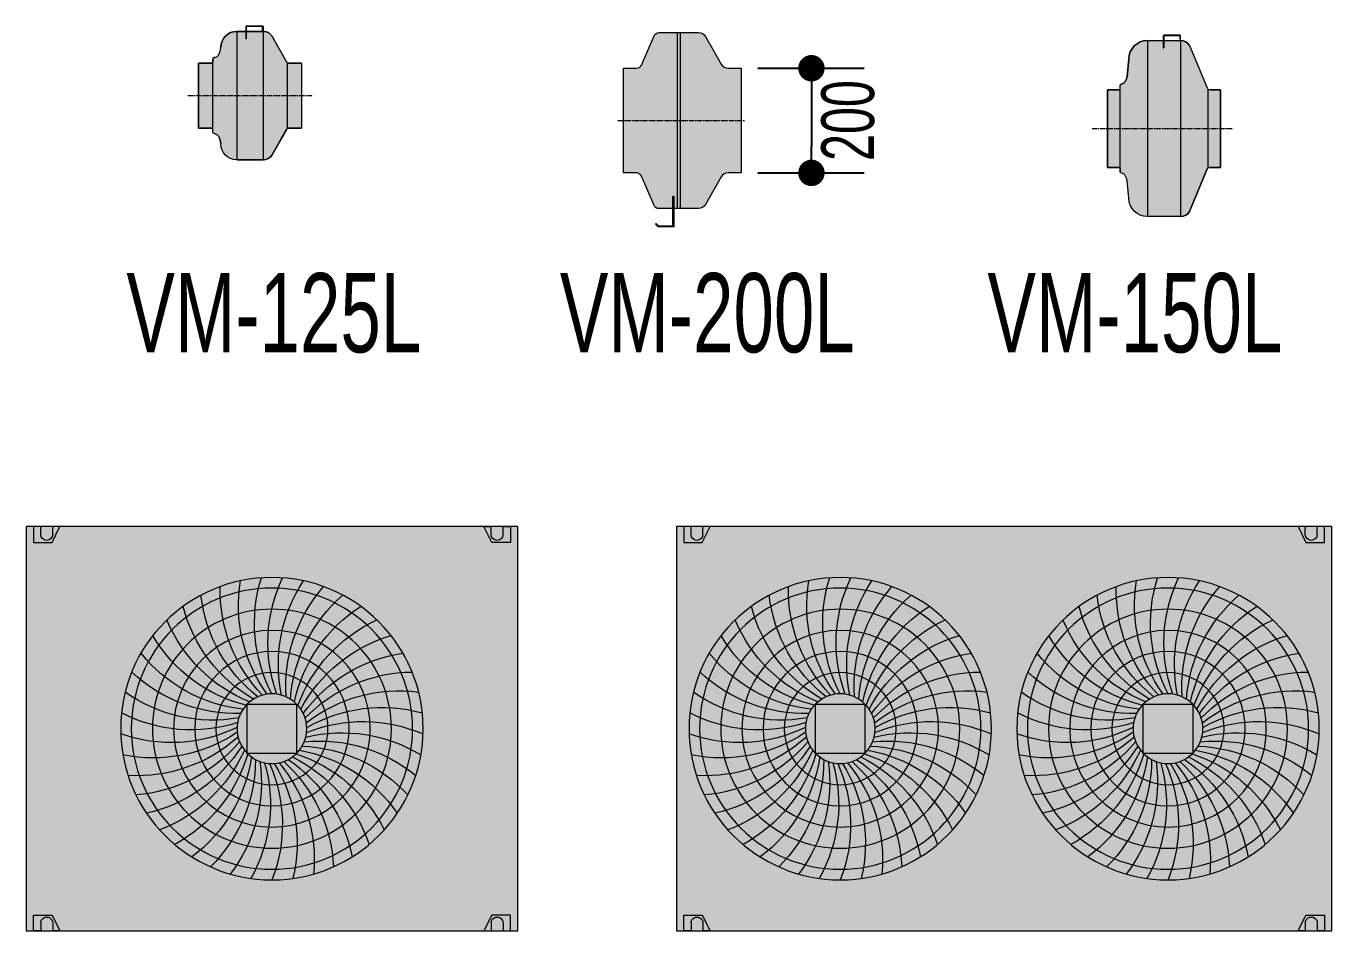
# Model space of a CAD drawing. Header units: millimetres. Extents: x 127492 to 142443, y 116686 to 152629.
# Drawn here: x 128533 to 131003, y 119283 to 120994 of the extents above; entities that cross this region are included whole.
import ezdxf
from ezdxf.enums import TextEntityAlignment as Align

# ---------------------------------------------------------------- set-up
doc = ezdxf.new("R2010")
doc.units = ezdxf.units.MM
doc.linetypes.add('Center', pattern=[15, 10, -1.5, 2, -1.5])
doc.layers.get('0').update_dxf_attribs({"lineweight": 0})
doc.layers.get('Defpoints').update_dxf_attribs({"lineweight": 0})
for name, color, linetype, lineweight in [('Hvac-Dim', 7, 'Continuous', 0), ('Hvac-Equip', 4, 'Continuous', 9), ('Hvacequip-Shading', 253, 'Continuous', 0), ('HvacequipTag', 7, 'Continuous', 0)]:
    doc.layers.add(name, color=color, linetype=linetype, lineweight=lineweight)
doc.styles.add('Arial', font='ARIALN.TTF', dxfattribs={"width": 0.8})
doc.styles.add('HVACS', font='ARIALN.TTF', dxfattribs={"width": 0.8})
doc.dimstyles.new('Standard 100', dxfattribs={"dimscale": 50, "dimtxt": 2, "dimasz": 1, "dimexe": 2, "dimexo": 0.63, "dimgap": 0.63, "dimtad": 1, "dimdec": 0, "dimrnd": 5, "dimzin": 0, "dimdsep": 46, "dimtxsty": 'Arial', "dimblk": 'DOT', "dimcen": 0.09, "dimclrd": 1, "dimclre": 1, "dimclrt": 256, "dimadec": 0, "dimazin": 0, "dimtfac": 1, "dimtdec": 0, "dimtofl": 0, "dimtmove": 0, "dimatfit": 3, "dimfxl": 1, "dimtolj": 1, "dimtzin": 0, "dimarcsym": 0})

# ---------------------------------------------------------------- blocks, each defined once
blk = doc.blocks.new('*U167')
at = {"layer": 'Hvac-Equip', "color": 0, "linetype": 'Center', "transparency": 16777216}
blk.add_line((115.4754020771477, 0), (-124.9602429498268, 0), dxfattribs=at)
blk = doc.blocks.new('A$C09894C6A')
at = {"layer": 'Hvacequip-Shading', "linetype": 'Continuous'}
h = blk.add_hatch(color=256, dxfattribs=at)
h.dxf.hatch_style = 1
edge = h.paths.add_edge_path()
edge.add_arc((25.00000000000016, 113.9999999999998), 15.00000000000003, 270.0000000000002, 330.2334923702242)
edge.add_line((38.02083718425948, 106.5530006700005), (67.98650432190416, 158.9469993299992))
edge.add_arc((81.00734150616341, 151.4999999999998), 15, 89.9999999999996, 150.2334923702237, ccw=False)
edge.add_line((81.00734150616351, 166.4999999999998), (155.729179064181, 166.4999999999999))
edge.add_arc((155.729179064181, 156.4999999999999), 9.999999999999972, 23.333295122899415, 89.99999999999972, ccw=False)
edge.add_line((164.9113427744292, 160.4607915368268), (188.8178362897517, 105.0392084631728))
edge.add_arc((197.9999999999998, 108.9999999999998), 9.999999999999853, 203.3332951229, 270.0000000000005)
edge.add_line((197.9999999999999, 98.99999999999994), (222.9999999999999, 98.99999999999994))
edge.add_line((222.9999999999999, 98.99999999999994), (222.9999999999999, -98.99999999999994))
edge.add_line((222.9999999999999, -98.99999999999996), (197.9999999999999, -98.99999999999997))
edge.add_arc((197.9999999999999, -108.9999999999999), 9.999999999999972, 90.00000000000017, 156.6667048771006)
edge.add_line((188.8178362897517, -105.039208463173), (164.9113427744293, -160.4607915368268))
edge.add_arc((155.729179064181, -156.4999999999998), 10.00000000000011, 270.0000000000005, 336.66670487710076, ccw=False)
edge.add_line((155.729179064181, -166.4999999999999), (81.00734150616373, -166.4999999999999))
edge.add_arc((81.00734150616366, -151.4999999999997), 15.00000000000026, 209.7665076297763, 270.0000000000002, ccw=False)
edge.add_line((67.98650432190419, -158.9469993299992), (38.02083718425938, -106.5530006700006))
edge.add_arc((25.00000000000004, -114), 15.00000000000007, 29.76650762977604, 90.00000000000014)
edge.add_line((25, -98.99999999999989), (0, -98.99999999999996))
edge.add_line((0, -98.99999999999996), (0, 98.99999999999993))
edge.add_line((0, 98.99999999999994), (25.00000000000021, 98.99999999999977))
at = {"layer": 'Hvac-Equip'}
for p, q in [((127.3157730185654, 200.9999999999999), (157.3157730185655, 200.9999999999999)), ((127.3157730185654, 166.4999999999998), (127.3157730185654, 200.9999999999999)), ((156.4873458938193, 198.9999999999999), (129.3157730185654, 198.9999999999999)), ((129.3157730185654, 198.9999999999999), (129.3157730185654, 166.4999999999998)), ((160.8513069244981, 194.636038969321), (156.4873458938193, 198.9999999999999)), ((157.3157730185655, 200.9999999999999), (162.2655204868714, 196.050252531694)), ((162.2655204868714, 196.050252531694), (160.8513069244981, 194.636038969321)), ((115.3676696177181, -166.4999999999999), (115.3676696177181, 166.4999999999998)), ((121.3688509526265, -166.4999999999999), (121.3688509526265, 166.4999999999998)), ((127.3157730185656, 143.1686068941091), (127.3157730185654, 166.4999999999998)), ((129.3157730185654, 166.4999999999998), (129.3157730185654, 143.1686068941091)), ((129.3157730185654, 143.1686068941091), (127.3157730185656, 143.1686068941091))]:
    blk.add_line(p, q, dxfattribs=at)
blk.add_lwpolyline([(25.00000000000021, 98.99999999999977, 0.2690414403785227), (38.02083718425948, 106.5530006700005), (67.98650432190416, 158.9469993299992, -0.2690414403785233), (81.00734150616351, 166.4999999999998), (155.729179064181, 166.4999999999999, -0.2993805287634978), (164.9113427744292, 160.4607915368268), (188.8178362897517, 105.0392084631728, 0.2993805287634991), (197.9999999999999, 98.99999999999994), (222.9999999999999, 98.99999999999994), (222.9999999999999, -98.99999999999996), (197.9999999999999, -98.99999999999997, 0.2993805287634983), (188.8178362897517, -105.039208463173), (164.9113427744293, -160.4607915368268, -0.2993805287634975), (155.729179064181, -166.4999999999999), (81.00734150616373, -166.4999999999999, -0.2690414403785232), (67.98650432190419, -158.9469993299992), (38.02083718425938, -106.5530006700006, 0.2690414403785236), (25, -98.99999999999989), (0, -98.99999999999996), (0, 98.99999999999994)], format="xyb", close=True, dxfattribs=at)
at = {"layer": 'Hvac-Equip', "color": 1, "linetype": 'Center'}
blk.add_blockref('*U167', (118.3682602851723, -5.684341886080801e-14), dxfattribs=at)
blk = doc.blocks.new('_Dot')
at = {"color": 0, "linetype": 'ByBlock', "lineweight": -2}
blk.add_line((-0.5, 0), (-1, 0), dxfattribs=at)
at = {"color": 0, "linetype": 'ByBlock', "const_width": 0.5}
blk.add_lwpolyline([(-0.25, 0, 1), (0.25, 0, 1)], format="xyb", close=True, dxfattribs=at)
blk = doc.blocks.new('*D171')
at = {"layer": 'Defpoints', "color": 0, "transparency": 16777216}
for p in [(129885.5528381483, 120914.7587165222), (129885.5528381483, 120716.7587165222), (130018.2460441096, 120716.7587165222)]:
    blk.add_point(p, dxfattribs=at)
at = {"layer": 'Hvac-Dim', "color": 1, "lineweight": -2, "transparency": 16777216}
for p, q in [((129917.0528381483, 120914.7587165222), (130118.2460441096, 120914.7587165222)), ((130018.2460441096, 120864.7587165222), (130018.2460441096, 120766.7587165222)), ((129917.0528381483, 120716.7587165222), (130118.2460441096, 120716.7587165222))]:
    blk.add_line(p, q, dxfattribs=at)
at = {"layer": 'Hvac-Dim', "color": 1, "lineweight": -2, "transparency": 16777216, "xscale": 50, "yscale": 50, "zscale": 50}
for p, rotation in [((130018.2460441096, 120914.7587165222), 90), ((130018.2460441096, 120716.7587165222), 270)]:
    blk.add_blockref('_Dot', p, dxfattribs=dict(at, rotation=rotation))
at = {"layer": 'Hvac-Dim', "transparency": 16777216, "insert": (130087.5036938525, 120815.7587165221), "char_height": 100, "attachment_point": 5, "rotation": 90, "style": 'Arial'}
blk.add_mtext('\\A1;200', dxfattribs=at)
blk = doc.blocks.new('A$C3C4426A3')
at = {"layer": 'Hvacequip-Shading'}
h = blk.add_hatch(color=256, dxfattribs=at)
h.dxf.hatch_style = 1
edge = h.paths.add_edge_path()
edge.add_arc((33.94567476967035, -146.5000000000001), 19.99999999999995, 270, 328.00000000000006, ccw=False)
edge.add_line((33.94567476967035, -166.5), (-29.05432523032965, -166.5000000000001))
edge.add_arc((-29.05432523032964, -131.5000000000001), 35, 179.9999999999999, 270, ccw=False)
edge.add_line((-64.05432523032965, -131.5), (-67.17477758381852, -98.44806974288235))
edge.add_line((-67.17477758381852, -98.44806974288235), (-67.49320373721304, -97.2589986250847))
edge.add_line((-67.49320373721304, -97.2589986250847), (-67.84073769499952, -96.07836845613613))
edge.add_line((-67.84073769499952, -96.07836845613613), (-68.22080443949909, -94.90837656937902))
edge.add_line((-68.22080443949909, -94.90837656937902), (-68.63797103903181, -93.75042025726793))
edge.add_line((-68.63797103903181, -93.75042025726793), (-69.0969892050062, -92.60861231580714))
edge.add_line((-69.0969892050062, -92.60861231580714), (-69.60384840695139, -91.48738701710215))
edge.add_line((-69.60384840695139, -91.48738701710215), (-70.16561834436317, -90.39295652526363))
edge.add_line((-70.16561834436317, -90.39295652526363), (-70.79108582476562, -89.33312325911021))
edge.add_line((-70.79108582476562, -89.33312325911021), (-71.48948593870529, -88.3204313898832))
edge.add_line((-71.48948593870529, -88.3204313898832), (-72.27155436359277, -87.3708069373888))
edge.add_line((-72.27155436359277, -87.3708069373888), (-73.14682276991181, -86.50688030512043))
edge.add_line((-73.14682276991181, -86.50688030512043), (-74.1216210437056, -85.75720183475255))
edge.add_line((-74.1216210437056, -85.75720183475255), (-75.19334401046859, -85.15496462417815))
edge.add_line((-75.19334401046859, -85.15496462417815), (-76.34679970510211, -84.7302467906178))
edge.add_line((-76.34679970510211, -84.7302467906178), (-77.55432523032965, -84.5))
edge.add_arc((-77.55432523032965, -81.5), 3, 180, 270, ccw=False)
edge.add_line((-80.55432523032965, -81.5), (-80.55432523032965, -75))
edge.add_arc((-82.05432523032965, -75), 1.5, 0, 90)
edge.add_line((-82.05432523032965, -73.5), (-104.5543252303297, -73.5))
edge.add_line((-104.5543252303297, -73.5), (-104.5543252303297, 73.50000000000006))
edge.add_line((-104.5543252303297, 73.50000000000006), (-82.05432523032965, 73.50000000000006))
edge.add_arc((-82.05432523032968, 75.00000000000009), 1.500000000000028, 270.0000000000011, 360.0000000000011)
edge.add_line((-80.55432523032965, 75.00000000000011), (-80.55432523032965, 81.50000000000006))
edge.add_arc((-77.55432523032965, 81.50000000000006), 3, 90, 180, ccw=False)
edge.add_line((-77.55432523032965, 84.50000000000006), (-76.34679970510211, 84.73024679061803))
edge.add_line((-76.34679970510211, 84.73024679061803), (-75.19334401046814, 85.15496462417804))
edge.add_line((-75.19334401046814, 85.15496462417804), (-74.12162104370606, 85.75720183475244))
edge.add_line((-74.12162104370606, 85.75720183475244), (-73.14682276991158, 86.50688030512072))
edge.add_line((-73.14682276991158, 86.50688030512072), (-72.27155436359209, 87.37080693738943))
edge.add_line((-72.27155436359209, 87.37080693738943), (-71.48948593870483, 88.32043138988377))
edge.add_line((-71.48948593870483, 88.32043138988377), (-70.79108582476562, 89.3331232591101))
edge.add_line((-70.79108582476562, 89.3331232591101), (-70.16561834436362, 90.39295652526363))
edge.add_line((-70.16561834436362, 90.39295652526363), (-69.60384840695184, 91.4873870171021))
edge.add_line((-69.60384840695184, 91.4873870171021), (-69.09698920500688, 92.60861231580719))
edge.add_line((-69.09698920500688, 92.60861231580719), (-68.63797103903113, 93.75042025726833))
edge.add_line((-68.63797103903113, 93.75042025726833), (-68.22080443949864, 94.9083765693801))
edge.add_line((-68.22080443949864, 94.9083765693801), (-67.84073769499997, 96.07836845613724))
edge.add_line((-67.84073769499997, 96.07836845613724), (-67.49320373721326, 97.25899862508317))
edge.add_line((-67.49320373721326, 97.25899862508317), (-67.17477758381852, 98.44806974288252))
edge.add_line((-67.17477758381852, 98.44806974288252), (-64.05432523032965, 131.5000000000001))
edge.add_arc((-29.05432523032971, 131.5000000000001), 34.99999999999994, 89.99999999999989, 180, ccw=False)
edge.add_line((-29.05432523032965, 166.5000000000001), (33.94567476967035, 166.5000000000001))
edge.add_arc((33.94567476967034, 146.5000000000002), 19.99999999999989, 31.999999999999716, 90, ccw=False)
edge.add_line((50.90663669279883, 157.0983852846641), (83.92462111330741, 77.18156256466324))
edge.add_arc((88.75228129319947, 78.48298378297947), 4.999999999999918, 195.0869288211925, 274.72832565742)
edge.add_line((89.16443735413117, 73.5), (109.4456747696703, 73.5))
edge.add_line((109.4456747696703, 73.5), (109.4456747696703, -73.5))
edge.add_line((109.4456747696703, -73.5), (88.34012523226869, -73.5))
edge.add_arc((88.75228129319937, -78.48298378297974), 5.000000000000102, 94.72832565740816, 150.1905673745147)
edge.add_line((84.41386317019072, -75.99739970877283), (50.90663669279883, -157.0983852846641))
at = {"layer": 'Hvac-Equip'}
for p, q in [((0.9456747696702905, 175.4999999999999), (0.9456747696702905, 152.5)), ((32.94567476967029, 176.4999999999999), (1.945674769670291, 176.4999999999999)), ((1.945674769670291, 174.9999999999999), (1.945674769670291, 152.5)), ((32.44567476967029, 175.4999999999999), (2.445674769670291, 175.4999999999999)), ((32.94567476967029, 168.4999999999999), (32.94567476967029, 174.9999999999999)), ((33.94567476967029, 168.4999999999999), (33.94567476967029, 175.4999999999999)), ((-29.05432523032971, 166.5000000000001), (33.94567476967029, 166.4999999999999)), ((-29.05432523032971, 166.5000000000001), (-29.05432523032971, -166.5000000000001)), ((0.9456747696702905, 152.5), (1.945674769670291, 152.5)), ((33.94567476967029, 168.4999999999999), (32.94567476967029, 168.4999999999999)), ((33.94567476967029, 166.4999999999999), (33.94567476967029, -166.5000000000001)), ((50.90663669279883, 157.0983852846641), (83.9246211133115, 77.181562564653)), ((-64.05432523032974, 131.5000000000001), (-67.17477758376586, 98.44806974344044)), ((-80.55432523032974, 75), (-80.55432523032974, 81.5)), ((-104.5543252303297, 73.5), (-104.5543252303297, -73.50000000000006)), ((-82.05432516024135, 73.5), (-104.5543252303297, 73.5)), ((-80.55432523032974, -73.50000000000006), (-80.55432523032974, 73.5)), ((85.44567476967035, 73.49999999999994), (85.44567476967035, -73.50000000000006)), ((109.4456747696703, 73.49999999999994), (89.16443735413071, 73.49999999999994)), ((109.4456747696703, -73.50000000000006), (109.4456747696703, 73.49999999999994)), ((-104.5543252303297, -73.50000000000006), (-82.05432523032974, -73.50000000000006)), ((89.16443735413071, -73.50000000000006), (109.4456747696703, -73.50000000000006)), ((-80.55432523032974, -75.00000000000006), (-80.55432523032974, -81.50000000000006)), ((-64.05432523032974, -131.5000000000001), (-67.17477758376586, -98.44806974344044)), ((50.90663669279883, -157.0983852846642), (84.41386317018686, -75.99739970878255)), ((33.94567476967029, -166.5000000000001), (-29.05432523032971, -166.5000000000001))]:
    blk.add_line(p, q, dxfattribs=at)
at = {"layer": 'Hvac-Equip', "color": 1, "linetype": 'Center'}
blk.add_line((-133.4232217147048, 0), (133.4232217147048, 0), dxfattribs=at)
at = {"layer": 'Hvac-Equip', "flags": 128}
blk.add_lwpolyline([(50.90663669279883, -157.0983852846641, -0.2586175843558904), (33.94567476967035, -166.5), (-29.05432523032965, -166.5000000000001, -0.4142135623730953), (-64.05432523032965, -131.5), (-67.17477758381852, -98.44806974288235), (-67.49320373721304, -97.2589986250847), (-67.84073769499952, -96.07836845613613), (-68.22080443949909, -94.90837656937902), (-68.63797103903181, -93.75042025726793), (-69.0969892050062, -92.60861231580714), (-69.60384840695139, -91.48738701710215), (-70.16561834436317, -90.39295652526363), (-70.79108582476562, -89.33312325911021), (-71.48948593870529, -88.3204313898832), (-72.27155436359277, -87.3708069373888), (-73.14682276991181, -86.50688030512043), (-74.1216210437056, -85.75720183475255), (-75.19334401046859, -85.15496462417815), (-76.34679970510211, -84.7302467906178), (-77.55432523032965, -84.5, -0.4142135623730951), (-80.55432523032965, -81.5), (-80.55432523032965, -75, 0.4142135623730951), (-82.05432523032965, -73.5), (-104.5543252303297, -73.5), (-104.5543252303297, 73.50000000000006), (-82.05432523032965, 73.50000000000006, 0.4142135623730947), (-80.55432523032965, 75.00000000000011), (-80.55432523032965, 81.50000000000006, -0.4142135623730951), (-77.55432523032965, 84.50000000000006), (-76.34679970510211, 84.73024679061803), (-75.19334401046814, 85.15496462417804), (-74.12162104370606, 85.75720183475244), (-73.14682276991158, 86.50688030512072), (-72.27155436359209, 87.37080693738943), (-71.48948593870483, 88.32043138988377), (-70.79108582476562, 89.3331232591101), (-70.16561834436362, 90.39295652526363), (-69.60384840695184, 91.4873870171021), (-69.09698920500688, 92.60861231580719), (-68.63797103903113, 93.75042025726833), (-68.22080443949864, 94.9083765693801), (-67.84073769499997, 96.07836845613724), (-67.49320373721326, 97.25899862508317), (-67.17477758381852, 98.44806974288252), (-64.05432523032965, 131.5000000000001, -0.4142135623730955), (-29.05432523032965, 166.5000000000001), (33.94567476967035, 166.5000000000001, -0.2586175843558915), (50.90663669279883, 157.0983852846641), (83.92462111330741, 77.18156256466324, 0.3621992571395308), (89.16443735413117, 73.5), (109.4456747696703, 73.5), (109.4456747696703, -73.5), (88.34012523226869, -73.5, 0.2468371788257137), (84.41386317019072, -75.99739970877283)], format="xyb", close=True, dxfattribs=at)
at = {"layer": 'Hvac-Equip'}
for points in [[(-67.1747775836715, 98.44806974343152), (-67.49320373721312, 97.25899862508368), (-67.84073769499975, 96.07836845613622), (-68.22080443949889, 94.90837656937936), (-68.63797103903153, 93.75042025726833), (-69.0969892050062, 92.60861231580776), (-69.60384840695158, 91.4873870171021), (-70.16561834436317, 90.39295652526357), (-70.79108582476567, 89.33312325911061), (-71.48948593870509, 88.3204313898836), (-72.27155436359251, 87.37080693738886), (-73.14682276991184, 86.50688030512043), (-74.12162104370572, 85.7572018347525), (-75.19334401046845, 85.15496462417815), (-76.346799705102, 84.73024679061791), (-77.55432523032974, 84.5)], [(-67.1747775836715, -98.44806974343152), (-67.49320373721312, -97.25899862508365), (-67.8407376949998, -96.07836845613627), (-68.2208044394988, -94.90837656937958), (-68.63797103903153, -93.7504202572685), (-69.09698920500625, -92.60861231580776), (-69.60384840695158, -91.4873870171021), (-70.16561834436314, -90.39295652526351), (-70.79108582476564, -89.33312325911061), (-71.48948593870512, -88.32043138988371), (-72.27155436359246, -87.37080693738892), (-73.14682276991178, -86.50688030512049), (-74.12162104370569, -85.75720183475255), (-75.19334401046848, -85.1549646241782), (-76.346799705102, -84.73024679061791), (-77.55432523032974, -84.50000000000006)]]:
    blk.add_lwpolyline(points, dxfattribs=at)
for centre, radius, start, end in [((1.945674769670291, 175.4999999999999), 1, 90, 180), ((2.445674769670291, 174.9999999999999), 0.5000000000000002, 90, 180), ((32.44567476967029, 174.9999999999999), 0.5000000000000002, 0, 90), ((32.94567476967029, 175.4999999999999), 1, 0, 90), ((-29.05432523032971, 131.5000000000001), 35.00000000000001, 90, 180), ((33.94567476967029, 146.5), 20.00000000000001, 32.00000000000052, 90), ((-82.05432523032974, 75), 1.500000000000001, 270.0000026771782, 0), ((-77.55432523032974, 81.5), 3.000000000000001, 90, 180), ((88.75228129319947, 78.48298378297955), 5.000000000000002, 195.0869288213207, 274.728325657414), ((-82.05432523032974, -75.00000000000006), 1.500000000000001, 0, 90), ((33.94567476967029, -146.5000000000001), 20.00000000000001, 270, 327.9999999999995)]:
    blk.add_arc(centre, radius, start, end, dxfattribs=at)
at = {"layer": 'Hvac-Equip', "extrusion": (0, 0, -1)}
for centre, radius, start, end in [((-88.75228129319947, -78.48298378297972), 5.000000000000002, 15.08692882132069, 94.72832565741399), ((77.55432523032974, -81.50000000000006), 3.000000000000001, 270, 0), ((29.05432523032971, -131.5000000000001), 35.00000000000001, 270, 0)]:
    blk.add_arc(centre, radius, start, end, dxfattribs=at)
blk = doc.blocks.new('A$C8a64a2aa')
at = {"layer": 'Hvacequip-Shading', "linetype": 'Continuous'}
h = blk.add_hatch(color=256, dxfattribs=at)
h.dxf.hatch_style = 1
edge = h.paths.add_edge_path()
edge.add_line((0, -61.5), (-24.10975386339123, -61.5))
edge.add_arc((-24.10975386339487, -66.5), 5, 89.99999999995832, 156.4450705906807)
edge.add_line((-28.69314072666384, -64.50185964917182), (-55.53903807684037, -112.0983852846111))
edge.add_arc((-72.50000000000364, -101.4999999999854), 20.00000000000912, 270, 328.0000000001461, ccw=False)
edge.add_line((-72.50000000000364, -121.5), (-122.5, -121.5))
edge.add_arc((-122.5, -91.5), 30, 180, 270, ccw=False)
edge.add_line((-152.5, -91.5), (-152.7054207111141, -89.92368279516813))
edge.add_line((-152.7054207111141, -89.92368279516813), (-152.9513589623348, -88.35300389722397))
edge.add_line((-152.9513589623348, -88.35300389722397), (-153.2430565069044, -86.79038153502916))
edge.add_line((-153.2430565069044, -86.79038153502916), (-153.5869233961639, -85.23840171836491))
edge.add_line((-153.5869233961639, -85.23840171836491), (-153.9906697762417, -83.70099219598342))
edge.add_line((-153.9906697762417, -83.70099219598342), (-154.4636689230647, -82.18361979593465))
edge.add_line((-154.4636689230647, -82.18361979593465), (-155.0174510047145, -80.69367838762992))
edge.add_line((-155.0174510047145, -80.69367838762992), (-155.6656548960163, -79.24259811843513))
edge.add_line((-155.6656548960163, -79.24259811843513), (-156.4244721499745, -77.84627680350968))
edge.add_line((-156.4244721499745, -77.84627680350968), (-157.3115393517692, -76.52800799696706))
edge.add_line((-157.3115393517692, -76.52800799696706), (-158.3434599139109, -75.32028367801104))
edge.add_line((-158.3434599139109, -75.32028367801104), (-159.5303833032995, -74.2649910733162))
edge.add_line((-159.5303833032995, -74.2649910733162), (-160.8674967606457, -73.40869690623367))
edge.add_line((-160.8674967606457, -73.40869690623367), (-162.3295065354614, -72.78956954926252))
edge.add_line((-162.3295065354614, -72.78956954926252), (-163.8745673081357, -72.42291905515594))
edge.add_arc((-162.9999999999927, -67.5), 5.000000000009001, 180, 259.9263778496666, ccw=False)
edge.add_line((-168, -67.5), (-168, -62.5))
edge.add_arc((-169, -62.5), 1, 0, 90)
edge.add_line((-169, -61.5), (-195, -61.5))
edge.add_line((-195, -61.5), (-195, 61.5))
edge.add_line((-195, 61.5), (-169, 61.5))
edge.add_arc((-169, 62.5), 1, 270, 360)
edge.add_line((-168, 62.5), (-168, 67.5))
edge.add_arc((-163.0000000000036, 67.5), 4.999999999996362, 106.62565086564061, 180, ccw=False)
edge.add_line((-164.4305868608499, 72.29097289008496), (-162.3295065354614, 72.78956954926252))
edge.add_line((-162.3295065354614, 72.78956954926252), (-160.8674967606457, 73.40869690623367))
edge.add_line((-160.8674967606457, 73.40869690623367), (-159.5303833032995, 74.2649910733162))
edge.add_line((-159.5303833032995, 74.2649910733162), (-158.3434599139109, 75.32028367801104))
edge.add_line((-158.3434599139109, 75.32028367801104), (-157.3115393517692, 76.52800799696706))
edge.add_line((-157.3115393517692, 76.52800799696706), (-156.4244721499745, 77.84627680350968))
edge.add_line((-156.4244721499745, 77.84627680350968), (-155.6656548960163, 79.24259811843513))
edge.add_line((-155.6656548960163, 79.24259811843513), (-155.0174510047145, 80.69367838762992))
edge.add_line((-155.0174510047145, 80.69367838762992), (-154.4636689230647, 82.18361979593465))
edge.add_line((-154.4636689230647, 82.18361979593465), (-153.9906697762417, 83.70099219598342))
edge.add_line((-153.9906697762417, 83.70099219598342), (-153.5869233961639, 85.23840171836491))
edge.add_line((-153.5869233961639, 85.23840171836491), (-153.2430565069044, 86.79038153502916))
edge.add_line((-153.2430565069044, 86.79038153502916), (-152.9513589623348, 88.35300389722397))
edge.add_line((-152.9513589623348, 88.35300389722397), (-152.7054207111141, 89.92368279516813))
edge.add_line((-152.7054207111141, 89.92368279516813), (-152.5, 91.5))
edge.add_arc((-122.5, 91.5), 30, 90, 180, ccw=False)
edge.add_line((-122.5, 121.5), (-72.49999999999636, 121.5))
edge.add_arc((-72.49999999999636, 101.5), 20, 26.848657606351992, 90, ccw=False)
edge.add_line((-54.65594809107643, 110.5327078703849), (-28.19806470078038, 63.62411291379249))
edge.add_arc((-24.1097538633876, 66.50260461900325), 5.000000000011044, 215.1485521255589, 269.9999999999583)
edge.add_line((-24.10975386339123, 61.5026046189887), (0, 61.5))
edge.add_line((0, 61.5), (0, -61.5))
at = {"layer": 'Hvac-Equip'}
for p, q in [((-105.5, 130.5), (-105.5, 107.5)), ((-73.5, 131.5), (-104.5, 131.5)), ((-104.5, 130), (-104.5, 107.5)), ((-74, 130.5), (-104, 130.5)), ((-73.5, 123.5), (-73.5, 130)), ((-72.5, 123.5), (-72.5, 130.5)), ((-72.5, 121.5), (-122.5, 121.5)), ((-122.5, 121.5), (-122.5, -121.5)), ((-105.5, 107.5), (-104.5, 107.5)), ((-72.5, 123.5), (-73.5, 123.5)), ((-72.5, 121.5), (-72.5, -121.5)), ((-55.53903807687311, 112.0983852846693), (-28.19806470075855, 63.62411291374883)), ((-195, 61.5), (-195, -61.5)), ((-169, 61.5), (-195, 61.5)), ((-168, 67.5), (-168, 62.5)), ((-168, -61.5), (-168, 61.5)), ((-27, 61.5), (-27, -61.5)), ((0, 61.5), (-24.10975386339851, 61.5)), ((0, 61.5), (0, -61.5)), ((-195, -61.5), (-169, -61.5)), ((-168, -67.49999989462958), (-168, -62.5)), ((-55.53903807687311, -112.0983852846693), (-28.19075806125329, -63.61115858222183)), ((-24.10975386339851, -61.5), (0, -61.5)), ((-122.5, -121.5), (-72.5, -121.5))]:
    blk.add_line(p, q, dxfattribs=at)
at = {"layer": 'Hvac-Equip', "color": 1, "linetype": 'Center'}
blk.add_line((-215.207085698823, 2.474654282115983e-15), (21.485595703125, 0), dxfattribs=at)
at = {"layer": 'Hvac-Equip'}
for points in [[(-104.5, 130, -0.4142135623730951), (-104, 130.5), (-104.5, 131.5, 0.4142135623730951), (-105.5, 130.5, 1.618033988749914), (-104.5, 130.3881966011249)], [(-73.5, 123.5), (-73.5, 130.5), (-74, 130.5, -0.4142135623730951), (-73.5, 130), (-72.5, 130.5), (-72.5, 123.5)], [(0, -61.5), (-24.10975386339123, -61.5, 0.2983270949048604), (-28.69314072666384, -64.50185964917182), (-55.53903807684037, -112.0983852846111, -0.2586175843567396), (-72.50000000000364, -121.5), (-122.5, -121.5, -0.4142135623730951), (-152.5, -91.5), (-152.7054207111141, -89.92368279516813), (-152.9513589623348, -88.35300389722397), (-153.2430565069044, -86.79038153502916), (-153.5869233961639, -85.23840171836491), (-153.9906697762417, -83.70099219598342), (-154.4636689230647, -82.18361979593465), (-155.0174510047145, -80.69367838762992), (-155.6656548960163, -79.24259811843513), (-156.4244721499745, -77.84627680350968), (-157.3115393517692, -76.52800799696706), (-158.3434599139109, -75.32028367801104), (-159.5303833032995, -74.2649910733162), (-160.8674967606457, -73.40869690623367), (-162.3295065354614, -72.78956954926252), (-163.8745673081357, -72.42291905515594, -0.3636064838650238), (-168, -67.5), (-168, -62.5, 0.4142135623730951), (-169, -61.5), (-195, -61.5), (-195, 61.5), (-169, 61.5, 0.4142135623730951), (-168, 62.5), (-168, 67.5, -0.3315625400763814), (-164.4305868608499, 72.29097289008496), (-162.3295065354614, 72.78956954926252), (-160.8674967606457, 73.40869690623367), (-159.5303833032995, 74.2649910733162), (-158.3434599139109, 75.32028367801104), (-157.3115393517692, 76.52800799696706), (-156.4244721499745, 77.84627680350968), (-155.6656548960163, 79.24259811843513), (-155.0174510047145, 80.69367838762992), (-154.4636689230647, 82.18361979593465), (-153.9906697762417, 83.70099219598342), (-153.5869233961639, 85.23840171836491), (-153.2430565069044, 86.79038153502916), (-152.9513589623348, 88.35300389722397), (-152.7054207111141, 89.92368279516813), (-152.5, 91.5, -0.4142135623730945), (-122.5, 121.5), (-72.49999999999636, 121.5, -0.282742181959959), (-54.65594809107643, 110.5327078703849), (-28.19806470078038, 63.62411291379249, 0.244011559811311), (-24.10975386339123, 61.5026046189887), (0, 61.5)]]:
    blk.add_lwpolyline(points, format="xyb", close=True, dxfattribs=at)
for points in [[(-163.8745673081139, 72.42291905515594), (-162.3295065354614, 72.78956954926252), (-160.8674967606457, 73.40869690623367), (-159.5303833032995, 74.2649910733162), (-158.3434599139109, 75.32028367801104), (-157.3115393517692, 76.52800799696706), (-156.4244721499745, 77.84627680350968), (-155.6656548960163, 79.24259811843513), (-155.0174510047145, 80.69367838762992), (-154.4636689230647, 82.18361979593465), (-153.9906697762417, 83.70099219598342), (-153.5869233961639, 85.23840171836491), (-153.2430565069044, 86.79038153502916), (-152.9513589623348, 88.35300389722397), (-152.7054207111141, 89.92368279516813), (-152.5, 91.5)], [(-163.8745673081139, -72.42291905515594), (-162.3295065354614, -72.78956954926252), (-160.8674967606457, -73.40869690623367), (-159.5303833032995, -74.2649910733162), (-158.3434599139109, -75.32028367801104), (-157.3115393517692, -76.52800799696706), (-156.4244721499745, -77.84627680350968), (-155.6656548960163, -79.24259811843513), (-155.0174510047145, -80.69367838762992), (-154.4636689230647, -82.18361979593465), (-153.9906697762417, -83.70099219598342), (-153.5869233961639, -85.23840171836491), (-153.2430565069044, -86.79038153502916), (-152.9513589623348, -88.35300389722397), (-152.7054207111141, -89.92368279516813), (-152.5, -91.5)]]:
    blk.add_lwpolyline(points, dxfattribs=at)
for centre, radius, start, end in [((-104.5, 130.5), 1, 90, 180), ((-104, 130), 0.5, 90, 180), ((-74, 130), 0.5, 0, 90), ((-73.5, 130.5), 1, 0, 90), ((-122.5, 91.5), 30, 90, 180), ((-72.5, 101.5), 20, 26.84865760629655, 90), ((-169, 62.5), 1, 270, 0), ((-163, 67.5), 5, 100.0736221499349, 180), ((-24.10975386339851, 66.5026046189887), 5, 203.7001054799231, 270), ((-169, -62.5), 1, 0, 90), ((-72.5, -101.5), 20, 270, 328.0000000003803)]:
    blk.add_arc(centre, radius, start, end, dxfattribs=at)
at = {"layer": 'Hvac-Equip', "extrusion": (0, 0, -1)}
for centre, radius, start, end in [((163, -67.5), 5, 280.0736221499349, 0), ((24.10975386339851, -66.5), 5, 23.7001054799231, 90), ((122.5, -91.5), 30, 270, 0)]:
    blk.add_arc(centre, radius, start, end, dxfattribs=at)
blk = doc.blocks.new('A$C513B1EDA')
at = {"layer": 'Hvacequip-Shading'}
h = blk.add_hatch(color=256, dxfattribs=at)
h.dxf.hatch_style = 1
h.paths.add_polyline_path([(-620.0000000000146, 764.9999999999418), (620, 764.9999999999418), (620, 0), (-620.0000000000146, 0)])
at = {"layer": 'Hvac-Equip', "color": 8}
for p, q in [((-592.2500010253862, 749.9999998086205), (-592.2500010253716, 764.9999998083877)), ((-569.7500010255899, 749.9999998085041), (-569.7500010255899, 764.9999998082712)), ((569.7499989746138, 749.9999998098428), (569.7499989746284, 764.9999998095518)), ((592.2499989744247, 749.9999998097264), (592.2499989744247, 764.9999998094354)), ((-592.250001025357, 14.99999981059955), (-592.2500010253716, -1.891676220111549e-07)), ((-569.7500010255753, 14.99999981065776), (-569.7500010255608, -1.89051206689328e-07)), ((569.7499989746284, 14.99999980961002), (569.749998974672, -1.900989445857704e-07)), ((592.2499989744247, 14.99999980972643), (592.2499989744392, -1.900407369248569e-07))]:
    blk.add_line(p, q, dxfattribs=at)
at = {"layer": 'Hvac-Equip'}
blk.add_lwpolyline([(-620.0000000000146, 764.9999999999418), (620, 764.9999999999418), (620, 0), (-620.0000000000146, 0)], close=True, dxfattribs=at)
at = {"layer": 'Hvac-Equip', "color": 8}
for points in [[(-569.7500010255753, 764.999999808213), (-556.0000010255171, 764.999999808213), (-571.0000010255026, 734.9999998087369), (-606.0000010255026, 734.9999998083294), (-606.000001025488, 764.999999808213), (-592.2500010254007, 764.999999808213)], [(592.2499989744392, 764.9999998093772), (605.9999989744974, 764.9999998093772), (605.999998974512, 734.9999998095518), (570.9999989745556, 734.9999998096682), (555.9999989744974, 764.9999998093772), (569.7499989746138, 764.9999998094354)], [(-569.7500010255608, -1.889929990284145e-07), (-556.000001025488, -1.889929990284145e-07), (-571.000001025488, 29.99999981118162), (-606.0000010254735, 29.99999981089059), (-606.000001025488, -1.889929990284145e-07), (-592.2500010253862, -1.889929990284145e-07)], [(592.2499989744683, -1.899825292639434e-07), (605.999998974512, -1.899825292639434e-07), (605.9999989745265, 29.99999980990106), (570.9999989745702, 29.99999981083238), (555.9999989745411, -1.899825292639434e-07), (569.7499989746138, -1.899825292639434e-07)]]:
    blk.add_lwpolyline(points, dxfattribs=at)
for points in [[(-356.6690485837753, 335.8309522512791), (-263.3309534670407, 335.8309522515119), (-263.3309534673463, 429.1690473680283), (-356.6690485837898, 429.1690473678827)], [(263.3309514162247, 335.8309522512645), (356.6690465329593, 335.8309522514974), (356.6690465326537, 429.1690473680137), (263.3309514162247, 429.1690473678682)]]:
    blk.add_lwpolyline(points, close=True, dxfattribs=at)
for centre, radius in [((-310.0000010255026, 382.4999998094936), 285.9999999999688), ((309.9999989744974, 382.499999809479), 285.9999999999688), ((-310.0000010255026, 382.4999998094936), 265.9999999999688), ((309.9999989744974, 382.499999809479), 265.9999999999688), ((-310.0000010255026, 382.4999998094936), 225.9999999999688), ((309.9999989744974, 382.499999809479), 225.9999999999688), ((-310.0000010255026, 382.4999998094936), 185.9999999999688), ((309.9999989744974, 382.499999809479), 185.9999999999688), ((-310.0000010255026, 382.4999998094936), 145.9999999999689), ((309.9999989744974, 382.499999809479), 145.9999999999689), ((-310.0000010255026, 382.4999998094936), 105.9999999999689), ((309.9999989744974, 382.499999809479), 105.9999999999689), ((-310.0000010255026, 382.4999998094936), 65.99999999996889), ((309.9999989744974, 382.499999809479), 65.99999999996889)]:
    blk.add_circle(centre, radius, dxfattribs=at)
for centre, radius, start, end in [((-581.000001025488, 749.9999998083877), 11.24999999989298, 180, 0), ((580.9999989745265, 749.99999980961), 11.24999999989298, 180, 0), ((-588.2537056796427, 545.0214883211374), 285.9999999999688, 340.1368528243614, 25.42359484330304), ((-562.9271402248123, 582.1652712973082), 285.9999999999688, 332.1368528248812, 17.42359484465675), ((31.74629432035726, 545.0214883211229), 285.9999999999688, 340.1368528243614, 25.42359484330304), ((57.07285977518768, 582.1652712972937), 285.9999999999688, 332.1368528248812, 17.42359484465675), ((-622.2716224191536, 462.0285660854497), 285.9999999999688, 356.1368528301225, 41.42359483886883), ((-608.1643792823015, 504.7144094366013), 285.9999999999688, 348.1368528263031, 33.42359484091777), ((-532.6776357057679, 615.4227968797277), 285.9999999999688, 324.1368528273018, 9.423594840992704), ((-498.093964319778, 644.1467451629942), 285.9999999999688, 316.1368528268146, 1.423594838949396), ((-2.271622419139021, 462.0285660854352), 285.9999999999688, 356.1368528301225, 41.42359483886883), ((11.83562071769848, 504.7144094365867), 285.9999999999688, 348.1368528263031, 33.42359484091777), ((87.3223642942321, 615.4227968797131), 285.9999999999688, 324.1368528273018, 9.423594840992704), ((121.906035680222, 644.1467451629796), 285.9999999999688, 316.1368528268146, 1.423594838949396), ((-630.3008536492998, 417.7947896542682), 285.9999999999688, 4.136852822418699, 49.42359483814784), ((-459.8492578919104, 667.7780371667541), 285.9999999999688, 308.1368528259445, 353.4235948417731), ((-10.30085364928527, 417.7947896542537), 285.9999999999688, 4.136852822418699, 49.42359483814784), ((160.1507421080896, 667.7780371667395), 285.9999999999688, 308.1368528259445, 353.4235948417731), ((-632.0957931198936, 372.8740402858894), 285.9999999999688, 12.13685282568429, 57.4235948398342), ((-418.6879061302461, 685.8567166723733), 285.9999999999688, 300.1368528254289, 345.4235948387093), ((-12.09579311987909, 372.8740402858748), 285.9999999999688, 12.13685282568429, 57.4235948398342), ((201.3120938697684, 685.8567166723587), 285.9999999999688, 300.1368528254289, 345.4235948387093), ((-627.6215043759148, 328.1406492702445), 285.9999999999688, 20.13685282843629, 65.4235948406273), ((-375.4110679263104, 698.0309027473631), 285.9999999999688, 292.1368528277127, 337.4235948424639), ((-7.621504375900258, 328.1406492702299), 285.9999999999688, 20.13685282843629, 65.4235948406273), ((244.5889320736896, 698.0309027473486), 285.9999999999688, 292.1368528277127, 337.4235948424639), ((-616.9650743583625, 284.4653011801493), 285.9999999999688, 28.13685282335539, 73.42359483995347), ((-330.8610777091526, 704.0636387078048), 285.9999999999688, 284.1368528272494, 329.4235948423716), ((3.03492564165208, 284.4653011801347), 285.9999999999688, 28.13685282335539, 73.42359483995347), ((289.1389222908474, 704.0636387077902), 285.9999999999688, 284.1368528272494, 329.4235948423716), ((-600.3339183559001, 242.6980869859181), 285.9999999999688, 36.13685282695863, 81.42359484177224), ((-285.9050503634498, 703.8375042102489), 285.9999999999688, 276.1368528282072, 321.4235948403914), ((19.6660816440999, 242.6980869859035), 285.9999999999688, 36.13685282695863, 81.42359484177224), ((334.0949496365502, 703.8375042102343), 285.9999999999688, 276.1368528282072, 321.4235948403914), ((-578.0517429026077, 203.6519580025415), 285.9999999999688, 44.13685282651098, 89.42359484130107), ((-241.4180038248305, 697.3569007055557), 285.9999999999688, 268.1368528263395, 313.4235948396469), ((41.94825709739234, 203.651958002527), 285.9999999999688, 44.13685282651098, 89.42359484130107), ((378.5819961751695, 697.3569007055412), 285.9999999999688, 268.1368528263395, 313.4235948396469), ((-550.5522451980214, 168.0869027163208), 285.9999999999688, 52.13685282535317, 97.42359484270852), ((-198.2658278508607, 684.7479657693257), 285.9999999999688, 260.1368528262911, 305.4235948404229), ((69.44775480197859, 168.0869027163062), 285.9999999999688, 52.13685282535317, 97.42359484270852), ((421.7341721491539, 684.7479657693111), 285.9999999999688, 260.1368528262911, 305.4235948404229), ((-518.3706716847082, 136.6951544737749), 285.9999999999688, 60.13685282623855, 105.4235948418231), ((101.6293283152918, 136.6951544737603), 285.9999999999688, 60.13685282623855, 105.4235948418231), ((-482.1334000851202, 110.0877179468007), 285.9999999999688, 68.13685282603406, 113.4235948414711), ((-157.288430461922, 666.2561179776458), 285.9999999999688, 252.1368528276795, 297.4235948404853), ((137.8665999148798, 110.0877179467861), 285.9999999999688, 68.13685282603406, 113.4235948414711), ((462.711569538078, 666.2561179776312), 285.9999999999688, 252.1368528276795, 297.4235948404853), ((-442.5457476717711, 88.78247662194917), 285.9999999999688, 76.13685282689909, 121.4235948422748), ((-84.99043160746805, 613.1708736799555), 285.9999999999688, 236.1368528266314, 281.4235948424487), ((-119.2833900871919, 642.2412801137616), 285.9999999999688, 244.1368528263654, 289.4235948399611), ((177.4542523282435, 88.78247662193462), 285.9999999999688, 76.13685282689909, 121.4235948422748), ((535.009568392532, 613.170873679941), 285.9999999999688, 236.1368528266314, 281.4235948424487), ((500.7166099128081, 642.241280113747), 285.9999999999688, 244.1368528263654, 289.4235948399611), ((-400.3782430683787, 73.19411278708867), 285.9999999999688, 84.13685282660664, 129.4235948410624), ((-356.4516287874576, 63.62603621304879), 285.9999999999688, 92.13685282706318, 137.4235948418086), ((-10.62123406431056, 501.708691919288), 285.9999999999688, 212.1368528279146, 257.4235948405321), ((-30.12541098681686, 542.2140324818683), 285.9999999999688, 220.1368528263651, 265.4235948412448), ((-55.07702845188032, 579.6107210705013), 285.9999999999688, 228.1368528261744, 273.4235948406269), ((219.6217569316213, 73.19411278707412), 285.9999999999688, 84.13685282660664, 129.4235948410624), ((263.548371212557, 63.62603621303424), 285.9999999999688, 92.13685282706318, 137.4235948418086), ((609.3787659356894, 501.7086919192734), 285.9999999999688, 212.1368528279146, 257.4235948405321), ((589.8745890131831, 542.2140324818538), 285.9999999999688, 220.1368528263651, 265.4235948412448), ((564.9229715481197, 579.6107210704868), 285.9999999999688, 228.1368528261744, 273.4235948406269), ((-311.6208864100481, 60.26447862663917), 285.9999999999688, 100.1368528271037, 145.4235948423273), ((-266.7585953423259, 63.17486892251327), 285.9999999999688, 108.1368528270429, 153.4235948405198), ((-222.7379490498715, 72.30055966418149), 285.9999999999688, 116.1368528268514, 161.4235948431406), ((-180.4157593400596, 87.46392966173153), 285.9999999999688, 124.1368528273895, 169.4235948418371), ((7.058574738461175, 324.9481282833804), 285.9999999999688, 180.1368528252295, 225.4235948410294), ((11.98265490063932, 369.6342443159738), 285.9999999999688, 188.1368528258479, 233.4235948422), ((10.63970891505596, 414.5707776446143), 285.9999999999688, 196.1368528250504, 241.4235948418485), ((3.055875697726151, 458.8830897626831), 285.9999999999688, 204.1368528280369, 249.423594841299), ((308.3791135899519, 60.26447862662462), 285.9999999999688, 100.1368528271037, 145.4235948423273), ((353.2414046576741, 63.17486892249872), 285.9999999999688, 108.1368528270429, 153.4235948405198), ((397.262050950143, 72.30055966416694), 285.9999999999688, 116.1368528268514, 161.4235948431406), ((439.584240659955, 87.46392966171697), 285.9999999999688, 124.1368528273895, 169.4235948418371), ((627.0585747384612, 324.9481282833658), 285.9999999999688, 180.1368528252295, 225.4235948410294), ((631.9826549006393, 369.6342443159592), 285.9999999999688, 188.1368528258479, 233.4235948422), ((630.639708915056, 414.5707776445997), 285.9999999999688, 196.1368528250504, 241.4235948418485), ((623.0558756977262, 458.8830897626685), 285.9999999999688, 204.1368528280369, 249.423594841299), ((-140.6157794946776, 108.3698411660516), 285.9999999999688, 132.1368528261079, 177.4235948417468), ((-104.1126708497904, 134.6113843900457), 285.9999999999688, 140.1368528273543, 185.4235948403823), ((-71.61692489337292, 165.6777975439982), 285.9999999999688, 148.1368528260679, 193.4235948431186), ((-43.76103435709956, 200.9644082334198), 285.9999999999688, 156.1368528263282, 201.4235948417442), ((-21.08718246471835, 239.7844027192114), 285.9999999999688, 164.136852826414, 209.423594841819), ((-4.036689952161396, 281.3821939658737), 285.9999999999688, 172.1368528263361, 217.4235948414512), ((479.3842205053224, 108.3698411660371), 285.9999999999688, 132.1368528261079, 177.4235948417468), ((515.8873291502241, 134.6113843900312), 285.9999999999688, 140.1368528273543, 185.4235948403823), ((548.3830751066416, 165.6777975439836), 285.9999999999688, 148.1368528260679, 193.4235948431186), ((576.238965642915, 200.9644082334053), 285.9999999999688, 156.1368528263282, 201.4235948417442), ((598.9128175352816, 239.7844027191968), 285.9999999999688, 164.136852826414, 209.423594841819), ((615.9633100478386, 281.3821939658592), 285.9999999999688, 172.1368528263361, 217.4235948414512), ((-581.0000010255026, 14.99999981077417), 11.24999999989298, 3.335053305670289e-09, 180.0000000033351), ((580.9999989745265, 14.99999980984285), 11.24999999989298, 3.335053305670289e-09, 180.0000000033351)]:
    blk.add_arc(centre, radius, start, end, dxfattribs=at)
blk = doc.blocks.new('A$C0CA7441A')
at = {"layer": 'Hvacequip-Shading'}
h = blk.add_hatch(color=256, dxfattribs=at)
h.dxf.hatch_style = 1
h.paths.add_polyline_path([(-464.9999999984575, 382.5000000003893), (465.0000000015571, 382.5000000003893), (465.0000000015571, -382.4999999995525), (-464.9999999984575, -382.4999999995525)])
at = {"layer": 'Hvac-Equip', "color": 8}
for p, q in [((-437.2499989728676, 367.4999998101739), (-437.2499989728676, 382.4999998098829)), ((-414.7499989730568, 367.4999998102903), (-414.7499989730713, 382.4999998099993)), ((414.7499989761709, 367.4999998102903), (414.7499989761855, 382.4999998099993)), ((437.2499989759817, 367.4999998101739), (437.2499989759817, 382.4999998098829)), ((-437.2499989728676, -367.5000001898261), (-437.2499989728822, -382.5000001895933)), ((-414.7499989730713, -367.5000001899425), (-414.749998973115, -382.5000001896515)), ((414.7499989761855, -367.5000001899425), (414.7499989762291, -382.5000001896515)), ((437.2499989759817, -367.5000001898261), (437.2499989759963, -382.5000001895933))]:
    blk.add_line(p, q, dxfattribs=at)
at = {"layer": 'Hvac-Equip'}
blk.add_lwpolyline([(-464.9999999984575, 382.5000000003893), (465.0000000015571, 382.5000000003893), (465.0000000015571, -382.4999999995525), (-464.9999999984575, -382.4999999995525)], close=True, dxfattribs=at)
at = {"layer": 'Hvac-Equip', "color": 8}
for points in [[(-437.2499989728822, 382.4999998098247), (-450.9999989729404, 382.4999998098247), (-450.9999989729549, 352.4999998099993), (-415.9999989729986, 352.4999998101157), (-400.9999989729404, 382.4999998098247), (-414.7499989730568, 382.4999998098829)], [(437.2499989759963, 382.4999998098247), (450.9999989760545, 382.4999998098247), (450.999998976069, 352.4999998099993), (415.9999989761127, 352.4999998101157), (400.9999989760545, 382.4999998098247), (414.7499989761709, 382.4999998098829)], [(-437.2499989729113, -382.5000001895351), (-450.9999989729549, -382.5000001895351), (-450.9999989729695, -352.5000001896515), (-415.9999989730131, -352.5000001887202), (-400.999998972984, -382.5000001895351), (-414.7499989730568, -382.5000001895351)], [(437.2499989760254, -382.5000001895351), (450.999998976069, -382.5000001895351), (450.9999989760836, -352.5000001896515), (415.9999989761272, -352.5000001887202), (400.9999989760981, -382.5000001895351), (414.7499989761709, -382.5000001895351)]]:
    blk.add_lwpolyline(points, dxfattribs=at)
blk.add_lwpolyline([(-46.66904755827272, -46.66904755821452), (46.6690475584619, -46.66904755798168), (46.66904755815631, 46.66904755853466), (-46.66904755827272, 46.66904755838914)], close=True, dxfattribs=at)
for radius in [285.9999999999688, 265.9999999999688, 225.9999999999688, 185.9999999999688, 145.9999999999689, 105.9999999999689, 65.99999999996889]:
    blk.add_circle((0, 0), radius, dxfattribs=at)
for centre, radius, start, end in [((-425.9999989729695, 367.4999998100575), 11.24999999989298, 180, 0), ((425.9999989760836, 367.4999998100575), 11.24999999989298, 180, 0), ((-298.164378256799, 122.2144096271077), 285.9999999999688, 348.1368528263031, 33.42359484091777), ((-278.2537046541402, 162.5214885116438), 285.9999999999688, 340.1368528243614, 25.42359484330304), ((-252.9271391993097, 199.6652714878146), 285.9999999999688, 332.1368528248812, 17.42359484465675), ((-222.6776346802653, 232.9227970702341), 285.9999999999688, 324.1368528273018, 9.423594840992704), ((-320.3008526237827, 35.29478984477464), 285.9999999999688, 4.136852822418699, 49.42359483814784), ((-312.2716213936365, 79.52856627595611), 285.9999999999688, 356.1368528301225, 41.42359483886883), ((-188.0939632942755, 261.6467453535006), 285.9999999999688, 316.1368528268146, 1.423594838949396), ((-149.8492568664078, 285.2780373572605), 285.9999999999688, 308.1368528259445, 353.4235948417731), ((-322.0957920943765, -9.625959523604251), 285.9999999999688, 12.13685282568429, 57.4235948398342), ((-108.687905104729, 303.3567168628797), 285.9999999999688, 300.1368528254289, 345.4235948387093), ((-317.6215033503977, -54.35935053924914), 285.9999999999688, 20.13685282843629, 65.4235948406273), ((-65.41106690080778, 315.5309029378695), 285.9999999999688, 292.1368528277127, 337.4235948424639), ((-306.9650733328453, -98.03469862934435), 285.9999999999688, 28.13685282335539, 73.42359483995347), ((-20.86107668365003, 321.5636388983112), 285.9999999999688, 284.1368528272494, 329.4235948423716), ((-290.3339173303975, -139.8019128235755), 285.9999999999688, 36.13685282695863, 81.42359484177224), ((24.09495066205272, 321.3375044007553), 285.9999999999688, 276.1368528282072, 321.4235948403914), ((-268.0517418771051, -178.8480418069521), 285.9999999999688, 44.13685282651098, 89.42359484130107), ((68.58199720067205, 314.8569008960621), 285.9999999999688, 268.1368528263395, 313.4235948396469), ((-240.5522441725188, -214.4130970931728), 285.9999999999688, 52.13685282535317, 97.42359484270852), ((111.7341731746565, 302.2479659598321), 285.9999999999688, 260.1368528262911, 305.4235948404229), ((-208.3706706592056, -245.8048453357187), 285.9999999999688, 60.13685282623855, 105.4235948418231), ((152.7115705635806, 283.7561181681522), 285.9999999999688, 252.1368528276795, 297.4235948404853), ((-172.1333990596177, -272.4122818626929), 285.9999999999688, 68.13685282603406, 113.4235948414711), ((190.7166109383106, 259.741280304268), 285.9999999999688, 244.1368528263654, 289.4235948399611), ((-132.545746646254, -293.7175231875444), 285.9999999999688, 76.13685282689909, 121.4235948422748), ((-90.37824204287608, -309.3058870224049), 285.9999999999688, 84.13685282660664, 129.4235948410624), ((279.8745900386857, 159.7140326723747), 285.9999999999688, 220.1368528263651, 265.4235948412448), ((254.9229725736222, 197.1107212610077), 285.9999999999688, 228.1368528261744, 273.4235948406269), ((225.0095694180345, 230.6708738704619), 285.9999999999688, 236.1368528266314, 281.4235948424487), ((-46.45162776194047, -318.8739635964448), 285.9999999999688, 92.13685282706318, 137.4235948418086), ((-1.620885384545545, -322.2355211828544), 285.9999999999688, 100.1368528271037, 145.4235948423273), ((43.24140568317671, -319.3251308869803), 285.9999999999688, 108.1368528270429, 153.4235948405198), ((320.6397099405585, 32.07077783512068), 285.9999999999688, 196.1368528250504, 241.4235948418485), ((313.0558767232287, 76.38308995318948), 285.9999999999688, 204.1368528280369, 249.423594841299), ((299.378766961192, 119.2086921097944), 285.9999999999688, 212.1368528279146, 257.4235948405321), ((87.26205197564559, -310.1994401453121), 285.9999999999688, 116.1368528268514, 161.4235948431406), ((129.5842416854575, -295.0360701477621), 285.9999999999688, 124.1368528273895, 169.4235948418371), ((169.384221530825, -274.130158643442), 285.9999999999688, 132.1368528261079, 177.4235948417468), ((205.8873301757267, -247.8886154194479), 285.9999999999688, 140.1368528273543, 185.4235948403823), ((238.3830761321442, -216.8222022654954), 285.9999999999688, 148.1368528260679, 193.4235948431186), ((266.2389666684176, -181.5355915760738), 285.9999999999688, 156.1368528263282, 201.4235948417442), ((288.9128185607842, -142.7155970902822), 285.9999999999688, 164.136852826414, 209.423594841819), ((305.9633110733412, -101.1178058436199), 285.9999999999688, 172.1368528263361, 217.4235948414512), ((317.0585757639637, -57.55187152611325), 285.9999999999688, 180.1368528252295, 225.4235948410294), ((321.9826559261419, -12.86575549351983), 285.9999999999688, 188.1368528258479, 233.4235948422), ((-425.9999989729695, -367.5000001897097), 11.24999999989298, 359.9999999966649, 179.9999999966649), ((425.9999989760836, -367.5000001897097), 11.24999999989298, 3.335053305670289e-09, 180.0000000033351)]:
    blk.add_arc(centre, radius, start, end, dxfattribs=at)

msp = doc.modelspace()

# ---------------------------------------------------------------- block references
at = {"layer": 'Hvac-Dim'}
msp.add_blockref('A$C8a64a2aa', (129053.6546058796, 120862.9168151748), dxfattribs=at)
at = {"layer": 'Hvac-Equip', "rotation": 180}
msp.add_blockref('A$C09894C6A', (129885.5528381483, 120815.7587165221), dxfattribs=at)
at = {"layer": 'Hvac-Equip'}
msp.add_blockref('A$C3C4426A3', (130682.6975662172, 120800.6169014428), dxfattribs=at)
at = {"layer": 'Hvac-Equip', "xscale": -1}
for name, p in [('A$C0CA7441A', (128997.717910458, 119665.3188011743)), ('A$C513B1EDA', (130382.7179104565, 119282.8188011747))]:
    msp.add_blockref(name, p, dxfattribs=at)

# ---------------------------------------------------------------- texts
at = {"layer": 'HvacequipTag', "color": 7, "linetype": 'Continuous', "style": 'HVACS', "width": 0.8}
for s, p in [('VM-125L', (129001.3448718023, 120452.2683156742, -990)), ('VM-200L', (129821.2650155749, 120452.2683156742, -990)), ('VM-150L', (130630.0474036476, 120452.2683156742, -990))]:
    msp.add_text(s, height=150, dxfattribs=at).set_placement(p, align=Align.MIDDLE)

# ---------------------------------------------------------------- dimensions: what is measured, and where the dimension line sits
at = {"layer": 'Hvac-Dim'}
dim = msp.add_linear_dim(base=(130018.2460441096, 120716.7587165222), p1=(129885.5528381483, 120914.7587165221), p2=(129885.5528381483, 120716.7587165221), angle=90, dimstyle='Standard 100', override={"dimtmove": 1}, dxfattribs=at)
dim.commit()
dim.dimension.update_dxf_attribs({"geometry": '*D171', "text_midpoint": (130170.0609926247, 120815.7587165221), "dimtype": 160})

doc.saveas('drawing.dxf')
